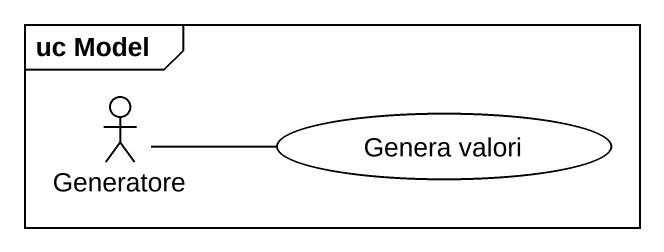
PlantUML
@startuml
mainframe uc Model
actor Generatore
usecase "Genera valori" as Genera_valori
Generatore -right- Genera_valori
@enduml
